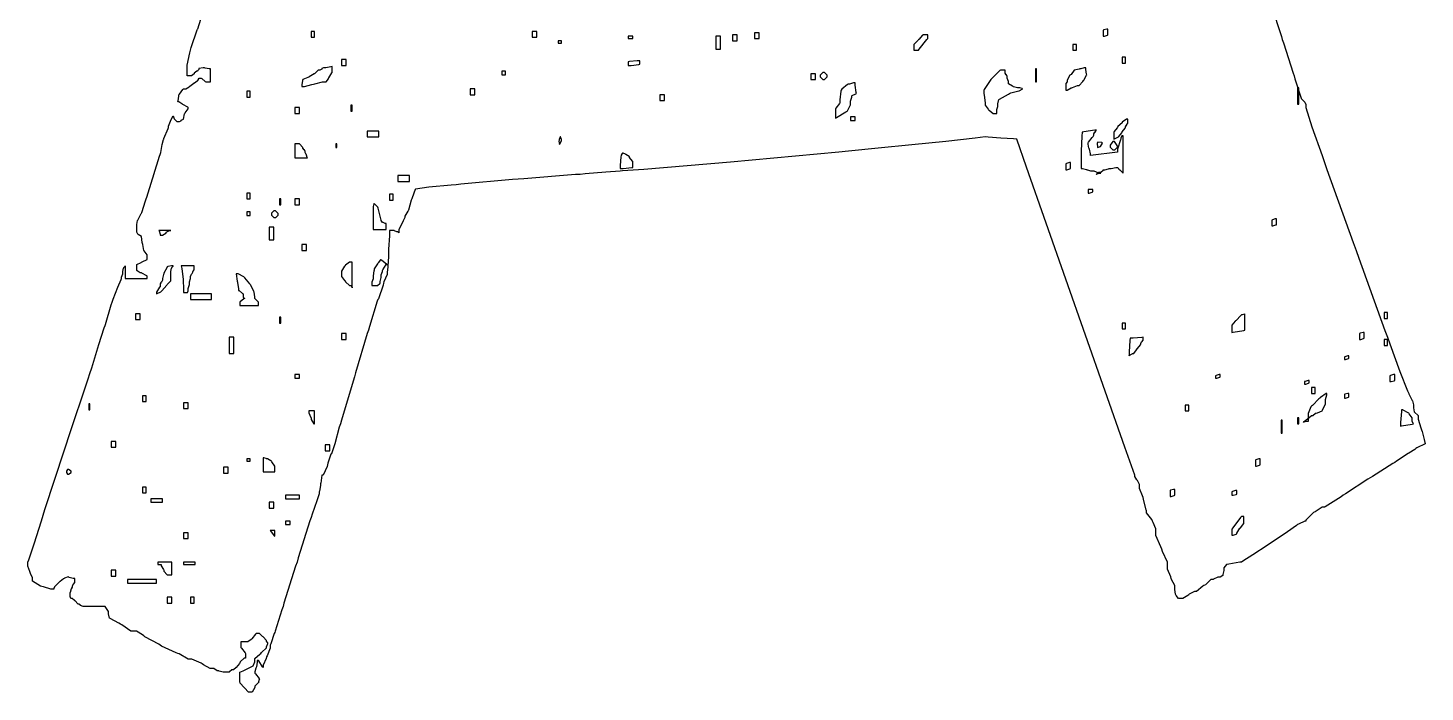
# Model space of a CAD drawing. Extents: x 44 to 313, y 66 to 291.
# Drawn here: x 45.33 to 87.45, y 183.83 to 203.83 of the extents above; entities that cross this region are included whole.
import ezdxf

# ---------------------------------------------------------------- set-up
doc = ezdxf.new("R2010")
doc.units = 0
doc.header["$MEASUREMENT"] = 0

msp = doc.modelspace()

# ---------------------------------------------------------------- linework, layer by layer
at = {"color": 40}
msp.add_lwpolyline([(82.8227, 204.487), (83.1219, 203.58), (83.1494, 203.483), (83.1839, 203.386), (83.4746, 202.476), (83.5021, 202.388), (83.5283, 202.3), (83.7046, 201.746), (83.7145, 201.719), (83.7226, 201.71), (83.8108, 201.622), (83.8207, 201.613), (83.8288, 201.604), (83.8549, 201.531), (83.8549, 201.506), (83.8634, 201.436), (84.0437, 200.855), (84.3485, 199.99), (84.4201, 199.778), (84.4903, 199.567), (85.284, 197.371), (85.3722, 197.133), (85.4604, 196.904), (86.2446, 194.725), (86.3244, 194.521), (86.3946, 194.318), (86.6951, 193.49), (86.9237, 192.909), (86.9597, 192.829), (86.9678, 192.811), (87.056, 192.635), (87.0659, 192.617), (87.074, 192.6), (87.1001, 192.48), (87.1001, 192.44), (87.1001, 192.396), (87.1266, 192.273), (87.1361, 192.264), (87.1442, 192.256), (87.2324, 192.168), (87.2423, 192.158), (87.2423, 192.053), (87.3305, 191.788), (87.3485, 191.735), (87.3647, 191.683), (87.4268, 191.444), (87.4529, 191.312), (87.4529, 191.312), (87.4529, 191.312), (87.2063, 191.188), (87.1721, 191.17), (87.1442, 191.143), (86.9597, 191.029), (86.9597, 191.029), (86.9417, 191.021), (86.589, 190.783), (86.5367, 190.747), (86.4828, 190.712), (85.8654, 190.324), (85.7952, 190.288), (85.7236, 190.244), (85.054, 189.803), (84.9835, 189.758), (84.9217, 189.714), (84.4462, 189.416), (84.4201, 189.406), (84.3485, 189.406), (84.1721, 189.283), (84.1375, 189.265), (84.0934, 189.239), (83.8634, 189.01), (83.8549, 188.983), (83.8274, 188.975), (83.6344, 188.886), (83.6083, 188.877), (83.5723, 188.85), (83.3078, 188.662), (82.9014, 188.385), (82.7966, 188.313), (82.6904, 188.243), (82.2621, 187.965), (81.9587, 187.775), (81.9146, 187.748), (81.8706, 187.74), (81.5358, 187.687), (81.4917, 187.678), (81.4641, 187.678), (81.3855, 187.573), (81.3855, 187.537), (81.3855, 187.493), (81.3594, 187.371), (81.3513, 187.361), (81.3513, 187.343), (81.2712, 187.289), (81.2451, 187.289), (81.201, 187.289), (81.0768, 187.229), (81.0687, 187.219), (80.9971, 187.219), (80.8302, 187.06), (80.7861, 187.042), (80.7501, 187.026), (80.5642, 186.866), (80.5035, 186.866), (80.5035, 186.866), (80.3437, 186.778), (80.3271, 186.76), (80.2996, 186.744), (80.1508, 186.655), (80.1508, 186.655), (80.1232, 186.655), (80.064, 186.655), (80.0446, 186.655), (80.0185, 186.655), (79.9483, 186.744), (79.9402, 186.76), (79.9303, 186.778), (79.9042, 186.924), (79.9042, 186.972), (79.9042, 187.044), (79.8065, 187.22), (79.798, 187.255), (79.7885, 187.299), (79.6918, 187.53), (79.6918, 187.608), (79.6918, 187.74), (79.5419, 188.067), (79.5154, 188.137), (79.4893, 188.208), (79.339, 188.552), (79.339, 188.666), (79.339, 188.746), (79.2508, 188.939), (79.2346, 188.983), (79.2166, 189.027), (79.0582, 189.234), (79.0582, 189.301), (79.0483, 189.311), (78.9686, 189.644), (78.952, 189.688), (78.934, 189.742), (78.8458, 189.967), (78.8458, 190.041), (78.8458, 190.085), (78.7837, 190.209), (78.7756, 190.217), (78.7658, 190.227), (78.7054, 190.326), (78.7054, 190.36), (78.4049, 191.207), (75.4324, 199.638), (75.1417, 200.484), (75.044, 200.493), (74.6647, 200.52), (74.2858, 200.546), (74.1895, 200.554), (73.8932, 200.52), (73.0042, 200.418), (71.9847, 200.312), (70.9648, 200.212), (70.0747, 200.126), (69.7798, 200.095), (69.1265, 200.035), (66.5152, 199.788), (63.905, 199.576), (63.2534, 199.532), (63.1913, 199.523), (62.7503, 199.492), (62.1316, 199.444), (61.9827, 199.426), (61.8409, 199.417), (60.2795, 199.293), (60.1126, 199.283), (59.9447, 199.267), (58.3847, 199.125), (58.2443, 199.107), (58.094, 199.099), (57.4132, 199.038), (57.0177, 198.976), (57.0096, 198.967), (57.0096, 198.967), (56.92, 198.72), (56.9034, 198.684), (56.8854, 198.65), (56.8053, 198.349), (56.7972, 198.331), (56.7877, 198.315), (56.6995, 198.165), (56.691, 198.155), (56.691, 198.129), (56.6568, 198.049), (56.6568, 198.049), (56.6469, 198.023), (56.5146, 197.753), (56.5146, 197.662), (56.5146, 197.662), (56.4804, 197.696), (56.4804, 197.696), (56.4526, 197.696), (56.3824, 197.724), (56.3742, 197.732), (56.3742, 197.732), (56.3383, 197.732), (56.3383, 197.732), (56.3107, 197.732), (56.2515, 197.732), (56.2321, 197.732), (56.2321, 197.574), (56.206, 197.177), (56.1979, 197.097), (56.1979, 196.948), (56.1703, 196.515), (56.1619, 196.497), (56.1619, 196.409), (56.0641, 196.189), (56.0557, 196.144), (56.0462, 196.092), (55.8973, 195.677), (55.8793, 195.651), (55.8617, 195.607), (55.6246, 194.84), (55.5985, 194.733), (55.5625, 194.629), (55.2083, 193.446), (55.1737, 193.322), (55.1381, 193.199), (54.7853, 192.017), (54.7508, 191.911), (54.7151, 191.806), (54.5828, 191.308), (54.4862, 191.003), (54.4682, 190.993), (54.4682, 190.993), (54.3719, 190.73), (54.3638, 190.676), (54.3539, 190.624), (54.2286, 190.36), (54.1874, 190.36), (54.1874, 190.36), (54.1595, 190.129), (54.1514, 190.111), (54.1514, 190.051), (54.1239, 189.883), (54.1154, 189.865), (54.1154, 189.799), (54.0452, 189.596), (53.9034, 189.195), (53.8688, 189.089), (53.8332, 188.993), (53.4804, 187.872), (53.4458, 187.748), (53.4017, 187.626), (53.049, 186.513), (53.0229, 186.407), (52.9869, 186.311), (52.7844, 185.667), (52.7763, 185.631), (52.7583, 185.597), (52.6507, 185.28), (52.6341, 185.244), (52.6341, 185.156), (52.5459, 184.927), (52.5279, 184.892), (52.5103, 184.847), (52.4235, 184.642), (52.4235, 184.573), (52.4055, 184.591), (52.2979, 184.769), (52.2813, 184.785), (52.2813, 184.785), (52.2471, 184.785), (52.2471, 184.785), (52.2471, 184.733), (52.2192, 184.591), (52.2111, 184.573), (52.2016, 184.556), (52.1751, 184.437), (52.1751, 184.397), (52.1931, 184.38), (52.2993, 184.238), (52.3173, 184.22), (52.3074, 184.212), (52.2813, 184.139), (52.2813, 184.114), (52.2718, 184.106), (52.1836, 184.019), (52.1751, 184.01), (52.1751, 183.965), (52.0968, 183.833), (52.0707, 183.833), (51.9825, 183.833), (51.7342, 184.098), (51.7179, 184.15), (51.7179, 184.222), (51.7179, 184.38), (51.7179, 184.433), (51.8199, 184.472), (52.1173, 184.623), (52.1751, 184.745), (52.1751, 184.785), (52.1751, 184.785), (52.1751, 184.839), (52.3254, 184.97), (52.3515, 184.996), (52.378, 185.024), (52.5279, 185.163), (52.5279, 185.208), (52.5364, 185.218), (52.5639, 185.291), (52.5639, 185.315), (52.5544, 185.324), (52.5279, 185.37), (52.5279, 185.385), (52.5184, 185.394), (52.4316, 185.482), (52.4235, 185.491), (52.4055, 185.509), (52.3117, 185.597), (52.2813, 185.597), (52.2813, 185.597), (52.2471, 185.597), (52.2471, 185.597), (52.2471, 185.597), (52.2111, 185.597), (52.2111, 185.597), (52.1931, 185.579), (52.0869, 185.438), (52.0707, 185.421), (52.0608, 185.412), (51.9617, 185.349), (51.9285, 185.349), (51.8844, 185.349), (51.7853, 185.349), (51.7521, 185.349), (51.7521, 185.333), (51.7521, 185.292), (51.7521, 185.279), (51.7521, 185.252), (51.7521, 185.193), (51.7521, 185.172), (51.7687, 185.156), (51.8763, 185.014), (51.8943, 184.996), (51.8943, 184.98), (51.8943, 184.94), (51.8943, 184.926), (51.8943, 184.909), (51.8943, 184.869), (51.8943, 184.856), (51.8502, 184.856), (51.7342, 184.741), (51.7179, 184.715), (51.7081, 184.689), (51.6117, 184.573), (51.6117, 184.573), (51.6117, 184.573), (51.5317, 184.503), (51.5056, 184.503), (51.478, 184.503), (51.4078, 184.442), (51.3994, 184.433), (51.3719, 184.433), (51.3126, 184.433), (51.2932, 184.433), (51.2932, 184.433), (51.259, 184.433), (51.259, 184.433), (51.2149, 184.433), (51.0992, 184.459), (51.0826, 184.467), (51.0385, 184.467), (50.9393, 184.539), (50.9062, 184.539), (50.8261, 184.539), (50.6222, 184.653), (50.5876, 184.679), (50.552, 184.707), (50.2708, 184.82), (50.2708, 184.82), (50.1646, 184.82), (49.8919, 184.98), (49.8479, 184.996), (49.8038, 185.014), (49.3628, 185.218), (49.3187, 185.244), (49.2746, 185.27), (48.8583, 185.499), (48.8237, 185.525), (48.7881, 185.553), (48.6033, 185.667), (48.5429, 185.667), (48.4367, 185.667), (48.1623, 185.852), (48.1182, 185.878), (48.0741, 185.906), (47.8095, 186.046), (47.8014, 186.054), (47.7919, 186.054), (47.7654, 186.187), (47.7654, 186.231), (47.7559, 186.259), (47.661, 186.407), (47.661, 186.407), (47.5368, 186.407), (47.2585, 186.407), (47.166, 186.407), (47.1304, 186.407), (47.0517, 186.407), (47.0256, 186.407), (46.9981, 186.407), (46.9194, 186.435), (46.9194, 186.443), (46.9194, 186.453), (46.8658, 186.479), (46.8492, 186.479), (46.8394, 186.489), (46.7512, 186.575), (46.7431, 186.583), (46.7335, 186.593), (46.6605, 186.655), (46.6369, 186.655), (46.6273, 186.655), (46.6027, 186.709), (46.6027, 186.726), (46.6027, 186.753), (46.6027, 186.812), (46.6027, 186.832), (46.6108, 186.841), (46.6369, 186.913), (46.6369, 186.936), (46.6453, 186.946), (46.6729, 186.993), (46.6729, 187.008), (46.6729, 187.026), (46.6975, 187.078), (46.7071, 187.078), (46.7071, 187.078), (46.7431, 187.132), (46.7431, 187.149), (46.7431, 187.176), (46.7431, 187.235), (46.7431, 187.255), (46.699, 187.255), (46.5748, 187.281), (46.5667, 187.289), (46.5487, 187.299), (46.4344, 187.264), (46.4263, 187.255), (46.4083, 187.246), (46.3007, 187.158), (46.2841, 187.149), (46.2746, 187.14), (46.2139, 187.078), (46.2139, 187.078), (46.2139, 187.078), (46.1518, 187.018), (46.1437, 187.008), (46.1338, 187), (46.1077, 186.953), (46.1077, 186.936), (46.0195, 186.936), (45.799, 187), (45.7549, 187.008), (45.7108, 187.026), (45.4723, 187.171), (45.4723, 187.219), (45.4723, 187.273), (45.4106, 187.405), (45.4021, 187.431), (45.3926, 187.459), (45.3319, 187.624), (45.3319, 187.678), (45.3319, 187.696), (45.3319, 187.736), (45.3319, 187.748), (45.3581, 187.81), (45.5207, 188.295), (45.7369, 188.993), (45.7909, 189.159), (45.8431, 189.327), (46.4344, 191.127), (46.4965, 191.312), (46.5571, 191.498), (47.148, 193.262), (47.202, 193.428), (47.2542, 193.596), (47.4708, 194.298), (47.6331, 194.804), (47.661, 194.874), (47.6691, 194.902), (47.8441, 195.491), (47.8716, 195.579), (47.8977, 195.667), (48.0385, 196.026), (48.1446, 196.259), (48.1542, 196.285), (48.1542, 196.329), (48.1902, 196.428), (48.1902, 196.461), (48.1902, 196.497), (48.2148, 196.595), (48.2244, 196.603), (48.2244, 196.621), (48.2604, 196.661), (48.2604, 196.674), (48.2604, 196.577), (48.2604, 196.358), (48.2604, 196.285), (48.4188, 196.285), (48.7758, 196.285), (48.8957, 196.285), (48.8957, 196.285), (48.9299, 196.285), (48.9299, 196.285), (48.9299, 196.303), (48.9299, 196.344), (48.9299, 196.357), (48.9119, 196.366), (48.7701, 196.453), (48.7535, 196.461), (48.7179, 196.461), (48.6212, 196.515), (48.6131, 196.533), (48.6131, 196.559), (48.6131, 196.619), (48.6131, 196.638), (48.6131, 196.656), (48.6131, 196.697), (48.6131, 196.71), (48.6131, 196.71), (48.744, 196.771), (48.7535, 196.78), (48.7796, 196.789), (48.9299, 196.862), (48.9299, 196.886), (48.9299, 196.904), (48.9299, 196.944), (48.9299, 196.956), (48.9299, 197), (48.8322, 197.124), (48.8237, 197.133), (48.8237, 197.133), (48.7976, 197.317), (48.7895, 197.343), (48.7796, 197.371), (48.7535, 197.556), (48.7535, 197.556), (48.7535, 197.556), (48.6558, 197.618), (48.6473, 197.626), (48.6473, 197.626), (48.6131, 197.68), (48.6131, 197.696), (48.6131, 197.714), (48.6131, 197.755), (48.6131, 197.768), (48.6131, 197.794), (48.6131, 197.853), (48.6131, 197.872), (48.6131, 197.916), (48.6378, 198.033), (48.6473, 198.049), (48.6558, 198.067), (48.744, 198.245), (48.7535, 198.261), (48.762, 198.279), (48.8777, 198.632), (48.8957, 198.684), (48.9119, 198.738), (49.0883, 199.293), (49.1063, 199.355), (49.1229, 199.417), (49.3007, 199.973), (49.3187, 200.025), (49.3353, 200.079), (49.3832, 200.321), (49.415, 200.475), (49.4249, 200.484), (49.433, 200.502), (49.5558, 200.802), (49.5653, 200.837), (49.5734, 200.881), (49.6478, 201.079), (49.7057, 201.19), (49.7057, 201.19), (49.7057, 201.19), (49.736, 201.101), (49.8189, 201.013), (49.8479, 201.013), (49.8479, 201.013), (49.8821, 201.013), (49.8821, 201.013), (49.9001, 201.013), (49.954, 201.039), (49.954, 201.047), (49.954, 201.057), (50.0242, 201.083), (50.0242, 201.083), (50.0242, 201.083), (50.0489, 201.252), (50.0585, 201.26), (50.0765, 201.278), (50.1646, 201.398), (50.1646, 201.436), (50.1551, 201.446), (49.9967, 201.534), (49.9883, 201.542), (49.9703, 201.552), (49.8782, 201.613), (49.8479, 201.613), (49.856, 201.64), (49.8821, 201.779), (49.8821, 201.825), (49.9001, 201.843), (50.0063, 201.983), (50.0242, 202.001), (50.0242, 202.001), (50.0585, 202.001), (50.0585, 202.001), (50.093, 202.001), (50.1908, 202.063), (50.2006, 202.071), (50.2087, 202.081), (50.3315, 202.169), (50.341, 202.178), (50.3495, 202.187), (50.4377, 202.239), (50.4472, 202.248), (50.4553, 202.248), (50.4832, 202.301), (50.4832, 202.318), (50.4832, 202.318), (50.5174, 202.318), (50.5174, 202.318), (50.5534, 202.318), (50.57, 202.31), (50.6758, 202.222), (50.6938, 202.212), (50.7284, 202.212), (50.8081, 202.212), (50.836, 202.212), (50.836, 202.31), (50.836, 202.529), (50.836, 202.601), (50.7919, 202.601), (50.6758, 202.627), (50.6596, 202.635), (50.6155, 202.635), (50.4832, 202.61), (50.4832, 202.601), (50.4832, 202.584), (50.4472, 202.544), (50.4472, 202.53), (50.4197, 202.53), (50.341, 202.476), (50.341, 202.458), (50.341, 202.458), (50.2613, 202.388), (50.2348, 202.388), (50.2087, 202.388), (50.1495, 202.388), (50.1304, 202.388), (50.1304, 202.432), (50.1304, 202.531), (50.1304, 202.565), (50.1304, 202.715), (50.2172, 203.086), (50.2348, 203.164), (50.2528, 203.244), (50.4292, 203.783), (50.4472, 203.799), (50.4553, 203.809), (50.5435, 204.1)], dxfattribs=at)
for points in [[(53.8688, 203.553), (53.8949, 203.553), (53.9542, 203.553), (53.975, 203.553), (53.975, 203.597), (53.975, 203.696), (53.975, 203.729), (53.9475, 203.729), (53.8882, 203.729), (53.8688, 203.729), (53.8688, 203.685), (53.8688, 203.586), (53.8688, 203.553)], [(60.5374, 203.553), (60.5716, 203.553), (60.6503, 203.553), (60.6778, 203.553), (60.6778, 203.597), (60.6778, 203.696), (60.6778, 203.729), (60.6418, 203.729), (60.5635, 203.729), (60.5374, 203.729), (60.5374, 203.685), (60.5374, 203.586), (60.5374, 203.553)], [(61.3131, 203.376), (61.3392, 203.376), (61.3985, 203.376), (61.4193, 203.376), (61.4193, 203.394), (61.4193, 203.434), (61.4193, 203.447), (61.3914, 203.447), (61.3322, 203.447), (61.3131, 203.447), (61.3131, 203.43), (61.3131, 203.39), (61.3131, 203.376)], [(63.4298, 203.517), (63.464, 203.517), (63.5427, 203.517), (63.5702, 203.517), (63.5702, 203.535), (63.5702, 203.576), (63.5702, 203.589), (63.5346, 203.589), (63.4559, 203.589), (63.4298, 203.589), (63.4298, 203.571), (63.4298, 203.531), (63.4298, 203.517)], [(66.0756, 203.2), (66.1098, 203.2), (66.1885, 203.2), (66.216, 203.2), (66.216, 203.298), (66.216, 203.517), (66.216, 203.589), (66.1804, 203.589), (66.1017, 203.589), (66.0756, 203.589), (66.0756, 203.492), (66.0756, 203.273), (66.0756, 203.2)], [(66.5688, 203.447), (66.6034, 203.447), (66.6831, 203.447), (66.711, 203.447), (66.711, 203.491), (66.711, 203.59), (66.711, 203.623), (66.675, 203.623), (66.5949, 203.623), (66.5688, 203.623), (66.5688, 203.579), (66.5688, 203.48), (66.5688, 203.447)], [(67.2402, 203.517), (67.2744, 203.517), (67.353, 203.517), (67.3806, 203.517), (67.3806, 203.561), (67.3806, 203.66), (67.3806, 203.693), (67.3446, 203.693), (67.2663, 203.693), (67.2402, 203.693), (67.2402, 203.649), (67.2402, 203.55), (67.2402, 203.517)], [(72.3194, 203.623), (72.3015, 203.615), (72.1872, 203.492), (72.179, 203.483), (72.1692, 203.466), (72.0535, 203.35), (72.0369, 203.34), (72.0369, 203.296), (72.0369, 203.197), (72.0369, 203.164), (72.0714, 203.164), (72.1512, 203.164), (72.179, 203.164), (72.2051, 203.2), (72.4337, 203.483), (72.4598, 203.517), (72.4598, 203.545), (72.4598, 203.604), (72.4598, 203.623), (72.4242, 203.623), (72.3456, 203.623), (72.3194, 203.623)], [(77.7515, 203.589), (77.7861, 203.589), (77.8757, 203.615), (77.8937, 203.623), (77.8937, 203.667), (77.8937, 203.766), (77.8937, 203.799), (77.8577, 203.799), (77.7695, 203.775), (77.7515, 203.765), (77.7515, 203.721), (77.7515, 203.622), (77.7515, 203.589)], [(76.8354, 203.164), (76.8615, 203.164), (76.9207, 203.164), (76.9415, 203.164), (76.9415, 203.208), (76.9415, 203.308), (76.9415, 203.34), (76.9137, 203.34), (76.8544, 203.34), (76.8354, 203.34), (76.8354, 203.296), (76.8354, 203.197), (76.8354, 203.164)], [(54.2576, 202.635), (54.2396, 202.635), (54.1874, 202.61), (54.1874, 202.601), (54.1874, 202.592), (54.1334, 202.565), (54.1154, 202.565), (54.1154, 202.565), (54.0812, 202.565), (54.0812, 202.565), (54.0713, 202.557), (53.9831, 202.468), (53.975, 202.458), (53.9655, 202.45), (53.8152, 202.364), (53.7986, 202.354), (53.7711, 202.346), (53.6222, 202.282), (53.6222, 202.282), (53.6127, 202.256), (53.5862, 202.118), (53.5862, 202.071), (53.6744, 202.071), (53.8949, 202.134), (53.939, 202.142), (53.9831, 202.151), (54.2149, 202.212), (54.2918, 202.212), (54.3183, 202.212), (54.3885, 202.301), (54.398, 202.318), (54.4064, 202.336), (54.4946, 202.486), (54.5042, 202.494), (54.5042, 202.539), (54.5042, 202.638), (54.5042, 202.671), (54.4682, 202.663), (54.3098, 202.635), (54.2576, 202.635)], [(54.7867, 202.707), (54.821, 202.707), (54.8996, 202.707), (54.9271, 202.707), (54.9271, 202.751), (54.9271, 202.85), (54.9271, 202.883), (54.8915, 202.883), (54.8128, 202.883), (54.7867, 202.883), (54.7867, 202.839), (54.7867, 202.74), (54.7867, 202.707)], [(63.4298, 202.707), (63.518, 202.707), (63.7466, 202.733), (63.7826, 202.741), (63.7826, 202.769), (63.7826, 202.828), (63.7826, 202.847), (63.6944, 202.847), (63.464, 202.821), (63.4298, 202.811), (63.4298, 202.785), (63.4298, 202.727), (63.4298, 202.707)], [(77.2223, 202.635), (77.1783, 202.635), (77.0791, 202.601), (77.046, 202.601), (77.0199, 202.592), (76.8696, 202.565), (76.8696, 202.565), (76.8696, 202.565), (76.7814, 202.434), (76.7652, 202.424), (76.7472, 202.408), (76.659, 202.262), (76.659, 202.212), (76.659, 202.212), (76.623, 202.16), (76.623, 202.142), (76.623, 202.098), (76.623, 201.998), (76.623, 201.965), (76.6671, 201.965), (76.7814, 202.027), (76.7994, 202.035), (76.8255, 202.045), (76.9758, 202.106), (76.9758, 202.106), (77.0199, 202.106), (77.1342, 202.222), (77.1521, 202.248), (77.1606, 202.266), (77.2488, 202.416), (77.2583, 202.424), (77.2488, 202.442), (77.2223, 202.587), (77.2223, 202.635)], [(78.3167, 202.777), (78.3428, 202.777), (78.402, 202.777), (78.4229, 202.777), (78.4229, 202.821), (78.4229, 202.92), (78.4229, 202.953), (78.3953, 202.953), (78.3361, 202.953), (78.3167, 202.953), (78.3167, 202.909), (78.3167, 202.81), (78.3167, 202.777)], [(59.6194, 202.424), (59.6456, 202.424), (59.7048, 202.424), (59.7256, 202.424), (59.7256, 202.452), (59.7256, 202.511), (59.7256, 202.53), (59.6981, 202.53), (59.6388, 202.53), (59.6194, 202.53), (59.6194, 202.504), (59.6194, 202.445), (59.6194, 202.424)], [(68.9321, 202.282), (68.9666, 202.282), (69.0467, 202.282), (69.0742, 202.282), (69.0742, 202.326), (69.0742, 202.426), (69.0742, 202.458), (69.0383, 202.458), (68.9585, 202.458), (68.9321, 202.458), (68.9321, 202.414), (68.9321, 202.315), (68.9321, 202.282)], [(69.3208, 202.494), (69.2933, 202.494), (69.2146, 202.416), (69.2146, 202.388), (69.2146, 202.362), (69.2933, 202.282), (69.3208, 202.282), (69.3469, 202.282), (69.427, 202.362), (69.427, 202.388), (69.427, 202.416), (69.3469, 202.494), (69.3208, 202.494)], [(74.1895, 201.506), (74.1895, 201.506), (74.2777, 201.384), (74.2957, 201.366), (74.3119, 201.357), (74.4319, 201.26), (74.4721, 201.26), (74.4721, 201.26), (74.5063, 201.26), (74.5063, 201.26), (74.5063, 201.26), (74.5423, 201.26), (74.5423, 201.26), (74.5423, 201.278), (74.5423, 201.318), (74.5423, 201.33), (74.5423, 201.374), (74.5765, 201.473), (74.5765, 201.506), (74.5765, 201.55), (74.603, 201.675), (74.6125, 201.683), (74.6206, 201.693), (74.8937, 201.843), (74.9293, 201.859), (74.9639, 201.877), (75.2023, 201.939), (75.2119, 201.929), (75.2203, 201.939), (75.3085, 201.993), (75.3181, 202.001), (75.3085, 202.011), (75.2355, 202.035), (75.2119, 202.035), (75.1678, 202.035), (75.044, 202.063), (75.0355, 202.071), (75.0175, 202.081), (74.8951, 202.154), (74.8951, 202.178), (74.8951, 202.222), (74.8591, 202.321), (74.8591, 202.354), (74.8591, 202.372), (74.833, 202.424), (74.8249, 202.424), (74.8249, 202.424), (74.7889, 202.478), (74.7889, 202.494), (74.7889, 202.512), (74.7889, 202.552), (74.7889, 202.565), (74.7614, 202.565), (74.7021, 202.565), (74.6827, 202.565), (74.6827, 202.565), (74.6485, 202.565), (74.6485, 202.565), (74.6305, 202.557), (74.4001, 202.318), (74.3659, 202.282), (74.3384, 202.248), (74.162, 201.983), (74.1535, 201.965), (74.1535, 201.939), (74.1535, 201.88), (74.1535, 201.859), (74.162, 201.807), (74.1895, 201.582), (74.1895, 201.506)], [(75.7068, 202.212), (75.7068, 202.212), (75.741, 202.212), (75.741, 202.212), (75.741, 202.31), (75.741, 202.529), (75.741, 202.601), (75.741, 202.601), (75.7068, 202.601), (75.7068, 202.601), (75.7068, 202.504), (75.7068, 202.285), (75.7068, 202.212)], [(51.9285, 201.753), (51.9546, 201.753), (52.0139, 201.753), (52.0347, 201.753), (52.0347, 201.797), (52.0347, 201.896), (52.0347, 201.929), (52.0072, 201.929), (51.9479, 201.929), (51.9285, 201.929), (51.9285, 201.885), (51.9285, 201.786), (51.9285, 201.753)], [(58.6673, 201.825), (58.7015, 201.825), (58.7802, 201.825), (58.8077, 201.825), (58.8077, 201.869), (58.8077, 201.968), (58.8077, 202.001), (58.7721, 202.001), (58.6934, 202.001), (58.6673, 202.001), (58.6673, 201.957), (58.6673, 201.858), (58.6673, 201.825)], [(64.3819, 201.648), (64.4165, 201.648), (64.4948, 201.648), (64.5223, 201.648), (64.5223, 201.693), (64.5223, 201.792), (64.5223, 201.825), (64.4867, 201.825), (64.4081, 201.825), (64.3819, 201.825), (64.3819, 201.781), (64.3819, 201.681), (64.3819, 201.648)], [(70.273, 202.178), (70.2194, 202.178), (70.1008, 202.142), (70.0624, 202.142), (70.0444, 202.134), (69.8666, 201.993), (69.85, 201.965), (69.8405, 201.931), (69.814, 201.666), (69.814, 201.577), (69.7964, 201.56), (69.6902, 201.418), (69.6736, 201.4), (69.6736, 201.33), (69.6736, 201.173), (69.6736, 201.119), (69.7082, 201.137), (69.9904, 201.304), (70.0264, 201.33), (70.043, 201.34), (70.1326, 201.517), (70.1326, 201.577), (70.1326, 201.631), (70.1668, 201.75), (70.1668, 201.789), (70.1848, 201.798), (70.291, 201.851), (70.309, 201.859), (70.2991, 201.895), (70.273, 202.107), (70.273, 202.178)], [(83.6083, 201.542), (83.6083, 201.542), (83.6443, 201.542), (83.6443, 201.542), (83.6443, 201.666), (83.6443, 201.943), (83.6443, 202.035), (83.6443, 202.035), (83.6083, 202.035), (83.6083, 202.035), (83.6083, 201.913), (83.6083, 201.636), (83.6083, 201.542)], [(53.3756, 201.26), (53.4098, 201.26), (53.4885, 201.26), (53.516, 201.26), (53.516, 201.304), (53.516, 201.403), (53.516, 201.436), (53.4804, 201.436), (53.4017, 201.436), (53.3756, 201.436), (53.3756, 201.392), (53.3756, 201.293), (53.3756, 201.26)], [(55.0693, 201.33), (55.0693, 201.33), (55.1035, 201.33), (55.1035, 201.33), (55.1035, 201.374), (55.1035, 201.473), (55.1035, 201.506), (55.1035, 201.506), (55.0693, 201.506), (55.0693, 201.506), (55.0693, 201.462), (55.0693, 201.363), (55.0693, 201.33)], [(70.1326, 201.047), (70.1668, 201.047), (70.2455, 201.047), (70.273, 201.047), (70.273, 201.075), (70.273, 201.134), (70.273, 201.154), (70.2374, 201.154), (70.1587, 201.154), (70.1326, 201.154), (70.1326, 201.127), (70.1326, 201.068), (70.1326, 201.047)], [(78.3167, 200.977), (78.3167, 200.977), (78.1925, 200.864), (78.1763, 200.837), (78.1664, 200.828), (78.0782, 200.713), (78.0701, 200.695), (78.0701, 200.642), (78.0701, 200.524), (78.0701, 200.484), (78.0867, 200.493), (78.1925, 200.546), (78.2105, 200.554), (78.219, 200.564), (78.3071, 200.678), (78.3167, 200.695), (78.3248, 200.704), (78.413, 200.82), (78.4229, 200.837), (78.4229, 200.855), (78.4475, 200.907), (78.4571, 200.907), (78.4571, 200.925), (78.4931, 200.965), (78.4931, 200.977), (78.4931, 201.005), (78.4931, 201.064), (78.4931, 201.083), (78.449, 201.083), (78.3248, 200.995), (78.3167, 200.977)], [(55.5625, 200.554), (55.6507, 200.554), (55.8493, 200.554), (55.9153, 200.554), (55.9153, 200.598), (55.9153, 200.697), (55.9153, 200.731), (55.8271, 200.731), (55.6288, 200.731), (55.5625, 200.731), (55.5625, 200.686), (55.5625, 200.587), (55.5625, 200.554)], [(61.4193, 200.448), (61.4193, 200.475), (61.3914, 200.554), (61.3833, 200.554), (61.3738, 200.554), (61.3473, 200.475), (61.3473, 200.448), (61.3421, 200.42), (61.3558, 200.329), (61.4109, 200.418), (61.4193, 200.448)], [(77.0819, 199.602), (77.126, 199.602), (77.2488, 199.576), (77.2583, 199.566), (77.2749, 199.558), (77.3673, 199.532), (77.3987, 199.532), (77.4693, 199.532), (77.6277, 199.46), (77.6813, 199.46), (77.6457, 199.46), (77.5575, 199.435), (77.5409, 199.426), (77.549, 199.435), (77.622, 199.496), (77.6471, 199.496), (77.6732, 199.496), (77.7515, 199.549), (77.7515, 199.566), (77.7956, 199.566), (77.9103, 199.594), (77.9279, 199.602), (77.99, 199.602), (78.1293, 199.636), (78.1763, 199.636), (78.1763, 199.636), (78.2105, 199.602), (78.2105, 199.602), (78.2105, 199.594), (78.2451, 199.566), (78.2465, 199.566), (78.2546, 199.558), (78.3428, 199.47), (78.3527, 199.46), (78.3527, 199.602), (78.3527, 200.025), (78.3527, 200.449), (78.3527, 200.59), (78.3527, 200.59), (78.3167, 200.59), (78.3167, 200.59), (78.3071, 200.59), (78.2807, 200.511), (78.2807, 200.484), (78.2712, 200.467), (78.1763, 200.189), (78.1763, 200.095), (78.0962, 200.087), (77.4428, 199.999), (77.3645, 199.989), (77.3645, 200.043), (77.337, 200.185), (77.3285, 200.201), (77.319, 200.219), (77.2943, 200.339), (77.2943, 200.378), (77.3105, 200.396), (77.4167, 200.538), (77.4347, 200.554), (77.4428, 200.564), (77.4707, 200.609), (77.4707, 200.624), (77.4707, 200.642), (77.4954, 200.695), (77.5049, 200.695), (77.5049, 200.695), (77.5409, 200.749), (77.5409, 200.767), (77.4968, 200.758), (77.162, 200.704), (77.1179, 200.695), (77.1081, 200.572), (77.0862, 200.123), (77.0819, 199.733), (77.0819, 199.602)], [(53.3756, 199.919), (53.4719, 199.919), (53.6896, 199.919), (53.7626, 199.919), (53.7531, 199.929), (53.7284, 200.002), (53.7284, 200.025), (53.7185, 200.025), (53.6924, 200.079), (53.6924, 200.095), (53.6924, 200.113), (53.6663, 200.165), (53.6582, 200.165), (53.6582, 200.165), (53.6222, 200.219), (53.6222, 200.237), (53.6127, 200.247), (53.5245, 200.334), (53.516, 200.342), (53.4885, 200.342), (53.4293, 200.342), (53.4098, 200.342), (53.4098, 200.342), (53.3756, 200.342), (53.3756, 200.342), (53.3756, 200.237), (53.3756, 199.999), (53.3756, 199.919)], [(54.6104, 200.237), (54.6104, 200.237), (54.6446, 200.237), (54.6446, 200.237), (54.6446, 200.263), (54.6446, 200.323), (54.6446, 200.342), (54.6446, 200.342), (54.6104, 200.342), (54.6104, 200.342), (54.6104, 200.316), (54.6104, 200.258), (54.6104, 200.237)], [(77.7173, 200.378), (77.7074, 200.387), (77.5822, 200.393), (77.5751, 200.378), (77.5656, 200.361), (77.5727, 200.237), (77.5751, 200.237), (77.5822, 200.23), (77.6718, 200.269), (77.7254, 200.361), (77.7173, 200.378)], [(78.0701, 200.414), (78.0426, 200.414), (77.9639, 200.308), (77.9639, 200.272), (77.9639, 200.245), (78.0426, 200.165), (78.0701, 200.165), (78.0962, 200.165), (78.1763, 200.245), (78.1763, 200.272), (78.1664, 200.299), (78.0934, 200.414), (78.0701, 200.414)], [(63.1832, 199.602), (63.2795, 199.602), (63.5346, 199.628), (63.5702, 199.636), (63.5702, 199.68), (63.5702, 199.78), (63.5702, 199.813), (63.5607, 199.823), (63.4725, 199.938), (63.464, 199.955), (63.4545, 199.964), (63.3596, 200.025), (63.3596, 200.025), (63.3497, 200.035), (63.2767, 200.061), (63.2534, 200.061), (63.2435, 200.053), (63.2174, 200.006), (63.2174, 199.989), (63.2079, 199.955), (63.1832, 199.69), (63.1832, 199.602)], [(76.623, 199.566), (76.6576, 199.566), (76.7472, 199.594), (76.7652, 199.602), (76.7652, 199.646), (76.7652, 199.745), (76.7652, 199.778), (76.7292, 199.778), (76.6396, 199.752), (76.623, 199.742), (76.623, 199.698), (76.623, 199.599), (76.623, 199.566)], [(56.4804, 199.213), (56.5686, 199.213), (56.7669, 199.213), (56.8332, 199.213), (56.8332, 199.257), (56.8332, 199.356), (56.8332, 199.39), (56.745, 199.39), (56.5464, 199.39), (56.4804, 199.39), (56.4804, 199.346), (56.4804, 199.246), (56.4804, 199.213)], [(51.9285, 198.684), (51.9546, 198.684), (52.0139, 198.684), (52.0347, 198.684), (52.0347, 198.728), (52.0347, 198.827), (52.0347, 198.86), (52.0072, 198.86), (51.9479, 198.86), (51.9285, 198.86), (51.9285, 198.816), (51.9285, 198.717), (51.9285, 198.684)], [(56.2321, 198.65), (56.2585, 198.65), (56.3178, 198.65), (56.3383, 198.65), (56.3383, 198.694), (56.3383, 198.793), (56.3383, 198.826), (56.3107, 198.826), (56.2515, 198.826), (56.2321, 198.826), (56.2321, 198.782), (56.2321, 198.683), (56.2321, 198.65)], [(77.2943, 198.86), (77.3285, 198.86), (77.4167, 198.888), (77.4347, 198.896), (77.4347, 198.914), (77.4347, 198.954), (77.4347, 198.967), (77.3987, 198.967), (77.3204, 198.967), (77.2943, 198.967), (77.2943, 198.941), (77.2943, 198.881), (77.2943, 198.86)], [(52.9167, 198.508), (52.9167, 198.508), (52.9527, 198.508), (52.9527, 198.508), (52.9527, 198.552), (52.9527, 198.651), (52.9527, 198.684), (52.9527, 198.684), (52.9167, 198.684), (52.9167, 198.684), (52.9167, 198.64), (52.9167, 198.541), (52.9167, 198.508)], [(53.3756, 198.508), (53.4098, 198.508), (53.4885, 198.508), (53.516, 198.508), (53.516, 198.552), (53.516, 198.651), (53.516, 198.684), (53.4804, 198.684), (53.4017, 198.684), (53.3756, 198.684), (53.3756, 198.64), (53.3756, 198.541), (53.3756, 198.508)], [(55.7389, 197.768), (55.8352, 197.768), (56.0546, 197.768), (56.1277, 197.768), (56.1277, 197.812), (56.1277, 197.911), (56.1277, 197.944), (56.0998, 197.944), (56.0405, 197.979), (56.0215, 197.979), (56.0215, 197.979), (55.9855, 198.033), (55.9855, 198.049), (55.976, 198.085), (55.8878, 198.403), (55.8793, 198.438), (55.8698, 198.447), (55.783, 198.535), (55.7749, 198.544), (55.765, 198.535), (55.7389, 198.462), (55.7389, 198.438), (55.7389, 198.271), (55.7389, 197.895), (55.7389, 197.768)], [(51.9285, 198.191), (51.9546, 198.191), (52.0139, 198.191), (52.0347, 198.191), (52.0347, 198.218), (52.0347, 198.278), (52.0347, 198.297), (52.0072, 198.297), (51.9479, 198.297), (51.9285, 198.297), (51.9285, 198.271), (51.9285, 198.211), (51.9285, 198.191)], [(52.7763, 198.331), (52.7484, 198.331), (52.6701, 198.253), (52.6701, 198.225), (52.6701, 198.199), (52.7484, 198.121), (52.7763, 198.121), (52.8024, 198.121), (52.8807, 198.199), (52.8807, 198.225), (52.8712, 198.243), (52.7995, 198.331), (52.7763, 198.331)], [(82.8326, 197.872), (82.8668, 197.872), (82.955, 197.9), (82.973, 197.908), (82.973, 197.952), (82.973, 198.052), (82.973, 198.085), (82.9374, 198.085), (82.8492, 198.059), (82.8326, 198.049), (82.8326, 198.005), (82.8326, 197.906), (82.8326, 197.872)], [(49.3187, 197.592), (49.3187, 197.592), (49.3529, 197.592), (49.3529, 197.592), (49.3875, 197.592), (49.4852, 197.653), (49.4951, 197.662), (49.5032, 197.68), (49.6023, 197.732), (49.6355, 197.732), (49.5473, 197.732), (49.349, 197.732), (49.2827, 197.732), (49.2912, 197.724), (49.3187, 197.624), (49.3187, 197.592)], [(52.5999, 197.449), (52.6341, 197.449), (52.7128, 197.449), (52.7403, 197.449), (52.7403, 197.547), (52.7403, 197.767), (52.7403, 197.838), (52.7043, 197.838), (52.626, 197.838), (52.5999, 197.838), (52.5999, 197.741), (52.5999, 197.522), (52.5999, 197.449)], [(53.5862, 197.133), (53.6208, 197.133), (53.7009, 197.133), (53.7284, 197.133), (53.7284, 197.177), (53.7284, 197.276), (53.7284, 197.309), (53.6924, 197.309), (53.6127, 197.309), (53.5862, 197.309), (53.5862, 197.265), (53.5862, 197.166), (53.5862, 197.133)], [(54.7867, 196.391), (54.7867, 196.347), (54.8749, 196.233), (54.8929, 196.215), (54.9092, 196.189), (55.0291, 196.074), (55.0693, 196.074), (55.0774, 196.066), (55.1035, 196.02), (55.1035, 196.004), (55.1035, 196.198), (55.1035, 196.635), (55.1035, 196.78), (55.1035, 196.78), (55.0693, 196.78), (55.0693, 196.78), (55.0252, 196.78), (54.901, 196.692), (54.8929, 196.674), (54.8749, 196.657), (54.7867, 196.511), (54.7867, 196.461), (54.7867, 196.445), (54.7867, 196.405), (54.7867, 196.391)], [(55.9855, 196.85), (55.958, 196.85), (55.8878, 196.762), (55.8793, 196.744), (55.8698, 196.727), (55.7749, 196.583), (55.7749, 196.533), (55.765, 196.515), (55.7389, 196.371), (55.7389, 196.321), (55.7389, 196.277), (55.7029, 196.178), (55.7029, 196.144), (55.7029, 196.128), (55.7029, 196.088), (55.7029, 196.074), (55.7375, 196.074), (55.8176, 196.074), (55.8451, 196.074), (55.8712, 196.074), (55.9414, 196.136), (55.9513, 196.144), (55.9513, 196.198), (55.9855, 196.318), (55.9855, 196.357), (55.9855, 196.401), (56.0215, 196.5), (56.0215, 196.533), (56.0296, 196.551), (56.1287, 196.71), (56.1619, 196.71), (56.1439, 196.719), (56.0021, 196.833), (55.9855, 196.85)], [(49.5293, 196.638), (49.5198, 196.612), (49.433, 196.445), (49.4249, 196.427), (49.415, 196.41), (49.3889, 196.29), (49.3889, 196.251), (49.3889, 196.234), (49.3614, 196.18), (49.3529, 196.18), (49.3529, 196.18), (49.3187, 196.126), (49.3187, 196.108), (49.3187, 196.092), (49.3187, 196.052), (49.3187, 196.038), (49.3007, 196.03), (49.2125, 195.878), (49.2125, 195.828), (49.2291, 195.837), (49.3353, 195.889), (49.3529, 195.898), (49.3709, 195.916), (49.5198, 196.092), (49.5293, 196.108), (49.5473, 196.126), (49.6355, 196.22), (49.6355, 196.251), (49.6355, 196.304), (49.6355, 196.423), (49.6355, 196.461), (49.6355, 196.497), (49.6616, 196.595), (49.6715, 196.603), (49.6715, 196.621), (49.7057, 196.661), (49.7057, 196.674), (49.6616, 196.674), (49.5473, 196.648), (49.5293, 196.638)], [(50.0242, 195.862), (50.0503, 195.862), (50.1096, 195.862), (50.1304, 195.862), (50.1385, 195.862), (50.1646, 195.916), (50.1646, 195.932), (50.1646, 195.986), (50.2006, 196.106), (50.2006, 196.144), (50.2006, 196.189), (50.2348, 196.288), (50.2348, 196.321), (50.2348, 196.348), (50.2613, 196.419), (50.2708, 196.427), (50.2789, 196.437), (50.3068, 196.482), (50.3068, 196.497), (50.3149, 196.507), (50.341, 196.552), (50.341, 196.567), (50.341, 196.595), (50.341, 196.654), (50.341, 196.674), (50.2433, 196.674), (50.0257, 196.674), (49.954, 196.674), (49.9703, 196.585), (50.0144, 196.256), (50.0242, 195.961), (50.0242, 195.862)], [(51.8583, 195.685), (51.8403, 195.677), (51.7342, 195.589), (51.7179, 195.579), (51.7179, 195.553), (51.7179, 195.495), (51.7179, 195.475), (51.8583, 195.475), (52.1751, 195.475), (52.2813, 195.475), (52.2813, 195.501), (52.2813, 195.56), (52.2813, 195.579), (52.2718, 195.589), (52.1836, 195.677), (52.1751, 195.685), (52.1751, 195.739), (52.149, 195.872), (52.1409, 195.898), (52.131, 195.925), (52.0428, 196.1), (52.0347, 196.108), (52.0167, 196.126), (51.8749, 196.304), (51.8583, 196.321), (51.8403, 196.339), (51.6682, 196.427), (51.6117, 196.427), (51.6117, 196.427), (51.6364, 196.207), (51.646, 196.18), (51.6544, 196.154), (51.6819, 195.989), (51.6819, 195.932), (51.6985, 195.924), (51.8047, 195.837), (51.8223, 195.828), (51.8223, 195.801), (51.8223, 195.742), (51.8223, 195.721), (51.8308, 195.721), (51.8583, 195.695), (51.8583, 195.685)], [(50.2348, 195.651), (50.3936, 195.651), (50.7503, 195.651), (50.8702, 195.651), (50.8702, 195.695), (50.8702, 195.794), (50.8702, 195.828), (50.7104, 195.828), (50.3534, 195.828), (50.2348, 195.828), (50.2348, 195.784), (50.2348, 195.684), (50.2348, 195.651)], [(48.5771, 195.05), (48.6117, 195.05), (48.6914, 195.05), (48.7193, 195.05), (48.7193, 195.094), (48.7193, 195.194), (48.7193, 195.227), (48.6833, 195.227), (48.6033, 195.227), (48.5771, 195.227), (48.5771, 195.182), (48.5771, 195.083), (48.5771, 195.05)], [(52.9167, 194.946), (52.9167, 194.946), (52.9527, 194.946), (52.9527, 194.946), (52.9527, 194.99), (52.9527, 195.089), (52.9527, 195.122), (52.9527, 195.122), (52.9167, 195.122), (52.9167, 195.122), (52.9167, 195.078), (52.9167, 194.979), (52.9167, 194.946)], [(81.9146, 195.192), (81.8967, 195.176), (81.7548, 195.025), (81.7383, 195.016), (81.7287, 195.007), (81.6321, 194.882), (81.6321, 194.84), (81.6321, 194.795), (81.6321, 194.696), (81.6321, 194.663), (81.6666, 194.673), (81.9848, 194.725), (82.0208, 194.733), (82.0208, 194.858), (82.0208, 195.134), (82.0208, 195.227), (82.0113, 195.218), (81.9383, 195.192), (81.9146, 195.192)], [(86.2182, 195.086), (86.2446, 195.086), (86.3039, 195.086), (86.3244, 195.086), (86.3244, 195.13), (86.3244, 195.229), (86.3244, 195.263), (86.2969, 195.263), (86.2376, 195.263), (86.2182, 195.263), (86.2182, 195.218), (86.2182, 195.119), (86.2182, 195.086)], [(54.7867, 194.451), (54.821, 194.451), (54.8996, 194.451), (54.9271, 194.451), (54.9271, 194.495), (54.9271, 194.594), (54.9271, 194.627), (54.8915, 194.627), (54.8128, 194.627), (54.7867, 194.627), (54.7867, 194.583), (54.7867, 194.484), (54.7867, 194.451)], [(78.3167, 194.769), (78.3428, 194.769), (78.402, 194.769), (78.4229, 194.769), (78.4229, 194.813), (78.4229, 194.913), (78.4229, 194.946), (78.3953, 194.946), (78.3361, 194.946), (78.3167, 194.946), (78.3167, 194.902), (78.3167, 194.802), (78.3167, 194.769)], [(85.4784, 194.451), (85.5126, 194.451), (85.6008, 194.478), (85.6188, 194.487), (85.6188, 194.531), (85.6188, 194.63), (85.6188, 194.663), (85.5832, 194.663), (85.495, 194.637), (85.4784, 194.627), (85.4784, 194.583), (85.4784, 194.484), (85.4784, 194.451)], [(51.3994, 194.028), (51.4339, 194.028), (51.5137, 194.028), (51.5415, 194.028), (51.5415, 194.152), (51.5415, 194.429), (51.5415, 194.521), (51.5056, 194.521), (51.4255, 194.521), (51.3994, 194.521), (51.3994, 194.399), (51.3994, 194.122), (51.3994, 194.028)], [(78.529, 193.958), (78.5372, 193.967), (78.6239, 194.02), (78.6335, 194.028), (78.668, 194.028), (78.7576, 194.142), (78.7756, 194.168), (78.7837, 194.178), (78.8719, 194.294), (78.8818, 194.31), (78.8818, 194.328), (78.9065, 194.381), (78.916, 194.381), (78.916, 194.381), (78.952, 194.434), (78.952, 194.451), (78.952, 194.469), (78.952, 194.509), (78.952, 194.521), (78.916, 194.513), (78.6515, 194.487), (78.5633, 194.487), (78.5537, 194.426), (78.529, 194.075), (78.529, 193.958)], [(86.2182, 194.274), (86.2446, 194.274), (86.3039, 194.274), (86.3244, 194.274), (86.3244, 194.318), (86.3244, 194.418), (86.3244, 194.451), (86.2969, 194.451), (86.2376, 194.451), (86.2182, 194.451), (86.2182, 194.407), (86.2182, 194.308), (86.2182, 194.274)], [(85.0194, 193.851), (85.054, 193.851), (85.1422, 193.879), (85.1598, 193.887), (85.1598, 193.905), (85.1598, 193.945), (85.1598, 193.958), (85.1242, 193.958), (85.036, 193.931), (85.0194, 193.922), (85.0194, 193.905), (85.0194, 193.865), (85.0194, 193.851)], [(53.3756, 193.286), (53.4098, 193.286), (53.4885, 193.286), (53.516, 193.286), (53.516, 193.314), (53.516, 193.373), (53.516, 193.392), (53.4804, 193.392), (53.4017, 193.392), (53.3756, 193.392), (53.3756, 193.366), (53.3756, 193.307), (53.3756, 193.286)], [(81.1389, 193.286), (81.1735, 193.286), (81.2617, 193.314), (81.2793, 193.322), (81.2793, 193.34), (81.2793, 193.38), (81.2793, 193.392), (81.2437, 193.392), (81.1555, 193.368), (81.1389, 193.358), (81.1389, 193.34), (81.1389, 193.3), (81.1389, 193.286)], [(86.3946, 193.182), (86.4291, 193.182), (86.5188, 193.208), (86.5367, 193.216), (86.5367, 193.26), (86.5367, 193.359), (86.5367, 193.392), (86.5008, 193.392), (86.4126, 193.368), (86.3946, 193.358), (86.3946, 193.314), (86.3946, 193.215), (86.3946, 193.182)], [(83.8207, 193.11), (83.8549, 193.11), (83.9431, 193.138), (83.9611, 193.146), (83.9611, 193.164), (83.9611, 193.204), (83.9611, 193.216), (83.9251, 193.216), (83.8369, 193.191), (83.8207, 193.182), (83.8207, 193.164), (83.8207, 193.124), (83.8207, 193.11)], [(84.0313, 192.829), (84.0574, 192.829), (84.1167, 192.829), (84.1375, 192.829), (84.1375, 192.873), (84.1375, 192.972), (84.1375, 193.005), (84.11, 193.005), (84.0507, 193.005), (84.0313, 193.005), (84.0313, 192.961), (84.0313, 192.862), (84.0313, 192.829)], [(47.166, 192.334), (47.166, 192.334), (47.202, 192.334), (47.202, 192.334), (47.202, 192.378), (47.202, 192.477), (47.202, 192.51), (47.202, 192.51), (47.166, 192.51), (47.166, 192.51), (47.166, 192.466), (47.166, 192.367), (47.166, 192.334)], [(48.7895, 192.581), (48.8156, 192.581), (48.8749, 192.581), (48.8957, 192.581), (48.8957, 192.625), (48.8957, 192.724), (48.8957, 192.757), (48.8678, 192.757), (48.8086, 192.757), (48.7895, 192.757), (48.7895, 192.713), (48.7895, 192.614), (48.7895, 192.581)], [(50.0242, 192.37), (50.0585, 192.37), (50.1371, 192.37), (50.1646, 192.37), (50.1646, 192.414), (50.1646, 192.513), (50.1646, 192.546), (50.129, 192.546), (50.0503, 192.546), (50.0242, 192.546), (50.0242, 192.502), (50.0242, 192.403), (50.0242, 192.37)], [(84.2779, 192.687), (84.2518, 192.661), (84.0574, 192.468), (84.0313, 192.44), (84.0133, 192.424), (83.9251, 192.225), (83.9251, 192.158), (83.9251, 192.114), (83.9251, 192.014), (83.9251, 191.981), (83.8895, 191.981), (83.8013, 191.957), (83.7847, 191.947), (83.8108, 191.983), (84.0218, 192.15), (84.0313, 192.158), (84.0659, 192.158), (84.1456, 192.228), (84.1735, 192.228), (84.2077, 192.238), (84.3499, 192.3), (84.3499, 192.3), (84.358, 192.318), (84.4543, 192.516), (84.4543, 192.581), (84.4543, 192.643), (84.4903, 192.784), (84.4903, 192.829), (84.4723, 192.821), (84.3044, 192.705), (84.2779, 192.687)], [(85.0194, 192.687), (85.054, 192.687), (85.1422, 192.714), (85.1598, 192.723), (85.1598, 192.75), (85.1598, 192.81), (85.1598, 192.829), (85.1242, 192.829), (85.036, 192.803), (85.0194, 192.793), (85.0194, 192.767), (85.0194, 192.708), (85.0194, 192.687)], [(53.8688, 192.088), (53.8688, 192.043), (53.9475, 191.911), (53.975, 191.911), (53.975, 192.009), (53.975, 192.228), (53.975, 192.3), (53.9309, 192.3), (53.8318, 192.3), (53.7986, 192.3), (53.7986, 192.247), (53.8593, 192.106), (53.8688, 192.088)], [(80.221, 192.3), (80.2474, 192.3), (80.3067, 192.3), (80.3271, 192.3), (80.3271, 192.344), (80.3271, 192.443), (80.3271, 192.476), (80.2996, 192.476), (80.2404, 192.476), (80.221, 192.476), (80.221, 192.432), (80.221, 192.333), (80.221, 192.3)], [(83.6083, 191.911), (83.6083, 191.911), (83.6443, 191.911), (83.6443, 191.911), (83.6443, 191.955), (83.6443, 192.054), (83.6443, 192.088), (83.6443, 192.088), (83.6083, 192.088), (83.6083, 192.088), (83.6083, 192.043), (83.6083, 191.944), (83.6083, 191.911)], [(86.7131, 191.841), (86.7473, 191.85), (87.0645, 191.903), (87.1001, 191.911), (87.0906, 191.921), (87.0659, 191.994), (87.0659, 192.017), (87.0659, 192.035), (87.0659, 192.075), (87.0659, 192.088), (87.0659, 192.088), (86.9763, 192.212), (86.9597, 192.228), (86.9417, 192.238), (86.7914, 192.326), (86.7833, 192.334), (86.7833, 192.334), (86.7473, 192.334), (86.7473, 192.334), (86.7378, 192.282), (86.7131, 191.951), (86.7131, 191.841)], [(83.1152, 191.629), (83.1152, 191.629), (83.1494, 191.629), (83.1494, 191.629), (83.1494, 191.727), (83.1494, 191.946), (83.1494, 192.017), (83.1494, 192.017), (83.1152, 192.017), (83.1152, 192.017), (83.1152, 191.921), (83.1152, 191.702), (83.1152, 191.629)], [(47.8374, 191.206), (47.8716, 191.206), (47.9503, 191.206), (47.9778, 191.206), (47.9778, 191.25), (47.9778, 191.349), (47.9778, 191.382), (47.9418, 191.382), (47.8635, 191.382), (47.8374, 191.382), (47.8374, 191.338), (47.8374, 191.239), (47.8374, 191.206)], [(54.2918, 191.099), (54.3264, 191.099), (54.4064, 191.099), (54.434, 191.099), (54.434, 191.143), (54.434, 191.243), (54.434, 191.276), (54.398, 191.276), (54.3183, 191.276), (54.2918, 191.276), (54.2918, 191.232), (54.2918, 191.133), (54.2918, 191.099)], [(51.9285, 190.783), (51.9546, 190.783), (52.0139, 190.783), (52.0347, 190.783), (52.0347, 190.801), (52.0347, 190.84), (52.0347, 190.853), (52.0072, 190.853), (51.9479, 190.853), (51.9285, 190.853), (51.9285, 190.836), (51.9285, 190.796), (51.9285, 190.783)], [(52.4235, 190.464), (52.5117, 190.464), (52.7099, 190.464), (52.7763, 190.464), (52.7763, 190.508), (52.7763, 190.608), (52.7763, 190.64), (52.7763, 190.64), (52.6867, 190.766), (52.6701, 190.783), (52.6521, 190.801), (52.5582, 190.853), (52.5279, 190.853), (52.5184, 190.862), (52.4468, 190.889), (52.4235, 190.889), (52.4235, 190.871), (52.4235, 190.831), (52.4235, 190.817), (52.4235, 190.729), (52.4235, 190.53), (52.4235, 190.464)], [(82.3376, 190.64), (82.3722, 190.64), (82.4618, 190.668), (82.4798, 190.676), (82.4798, 190.72), (82.4798, 190.82), (82.4798, 190.853), (82.4438, 190.853), (82.3556, 190.827), (82.3376, 190.817), (82.3376, 190.773), (82.3376, 190.674), (82.3376, 190.64)], [(46.5307, 190.536), (46.5212, 190.536), (46.4965, 190.482), (46.4965, 190.464), (46.4965, 190.448), (46.5212, 190.394), (46.5307, 190.394), (46.5571, 190.394), (46.6369, 190.448), (46.6369, 190.464), (46.6369, 190.482), (46.5571, 190.536), (46.5307, 190.536)], [(51.223, 190.43), (51.2576, 190.43), (51.3373, 190.43), (51.3652, 190.43), (51.3652, 190.474), (51.3652, 190.573), (51.3652, 190.606), (51.3292, 190.606), (51.2491, 190.606), (51.223, 190.606), (51.223, 190.562), (51.223, 190.463), (51.223, 190.43)], [(48.7895, 189.83), (48.8156, 189.83), (48.8749, 189.83), (48.8957, 189.83), (48.8957, 189.875), (48.8957, 189.974), (48.8957, 190.007), (48.8678, 190.007), (48.8086, 190.007), (48.7895, 190.007), (48.7895, 189.963), (48.7895, 189.863), (48.7895, 189.83)], [(49.0361, 189.548), (49.1243, 189.548), (49.3229, 189.548), (49.3889, 189.548), (49.3889, 189.575), (49.3889, 189.635), (49.3889, 189.654), (49.3007, 189.654), (49.1024, 189.654), (49.0361, 189.654), (49.0361, 189.628), (49.0361, 189.568), (49.0361, 189.548)], [(52.5999, 189.371), (52.6341, 189.371), (52.7128, 189.371), (52.7403, 189.371), (52.7403, 189.416), (52.7403, 189.515), (52.7403, 189.548), (52.7043, 189.548), (52.626, 189.548), (52.5999, 189.548), (52.5999, 189.504), (52.5999, 189.405), (52.5999, 189.371)], [(53.0931, 189.654), (53.1978, 189.654), (53.4363, 189.654), (53.516, 189.654), (53.516, 189.68), (53.516, 189.739), (53.516, 189.758), (53.4098, 189.758), (53.1717, 189.758), (53.0931, 189.758), (53.0931, 189.732), (53.0931, 189.674), (53.0931, 189.654)], [(79.7638, 189.724), (79.798, 189.724), (79.8862, 189.75), (79.9042, 189.758), (79.9042, 189.803), (79.9042, 189.902), (79.9042, 189.935), (79.8682, 189.935), (79.78, 189.91), (79.7638, 189.901), (79.7638, 189.857), (79.7638, 189.757), (79.7638, 189.724)], [(81.6321, 189.758), (81.6666, 189.758), (81.7563, 189.786), (81.7742, 189.794), (81.7742, 189.822), (81.7742, 189.881), (81.7742, 189.901), (81.7383, 189.901), (81.6501, 189.875), (81.6321, 189.865), (81.6321, 189.839), (81.6321, 189.779), (81.6321, 189.758)], [(81.9146, 189.125), (81.8871, 189.09), (81.6585, 188.78), (81.6321, 188.736), (81.6321, 188.692), (81.6321, 188.593), (81.6321, 188.56), (81.6666, 188.56), (81.7563, 188.587), (81.7742, 188.596), (81.7824, 188.613), (81.8706, 188.764), (81.8804, 188.772), (81.8885, 188.782), (81.9848, 188.907), (81.9848, 188.948), (81.9848, 188.993), (81.9848, 189.092), (81.9848, 189.125), (81.9848, 189.125), (81.9312, 189.125), (81.9146, 189.125)], [(53.0931, 188.877), (53.1276, 188.877), (53.2059, 188.877), (53.2335, 188.877), (53.2335, 188.904), (53.2335, 188.964), (53.2335, 188.983), (53.1978, 188.983), (53.1192, 188.983), (53.0931, 188.983), (53.0931, 188.957), (53.0931, 188.897), (53.0931, 188.877)], [(50.0242, 188.454), (50.0585, 188.454), (50.1371, 188.454), (50.1646, 188.454), (50.1646, 188.498), (50.1646, 188.597), (50.1646, 188.63), (50.129, 188.63), (50.0503, 188.63), (50.0242, 188.63), (50.0242, 188.586), (50.0242, 188.487), (50.0242, 188.454)], [(52.7763, 188.524), (52.7763, 188.568), (52.7763, 188.667), (52.7763, 188.7), (52.7403, 188.7), (52.6602, 188.7), (52.6341, 188.7), (52.6426, 188.684), (52.7583, 188.542), (52.7763, 188.524)], [(47.8374, 187.325), (47.8716, 187.325), (47.9503, 187.325), (47.9778, 187.325), (47.9778, 187.369), (47.9778, 187.468), (47.9778, 187.501), (47.9418, 187.501), (47.8635, 187.501), (47.8374, 187.501), (47.8374, 187.457), (47.8374, 187.358), (47.8374, 187.325)], [(49.2485, 187.678), (49.2746, 187.678), (49.3324, 187.678), (49.3529, 187.678), (49.3529, 187.634), (49.415, 187.519), (49.4249, 187.501), (49.433, 187.475), (49.5293, 187.361), (49.5293, 187.361), (49.5639, 187.361), (49.6439, 187.361), (49.6715, 187.361), (49.6715, 187.459), (49.6715, 187.676), (49.6715, 187.748), (49.5653, 187.748), (49.3268, 187.748), (49.2485, 187.748), (49.2485, 187.731), (49.2485, 187.692), (49.2485, 187.678)], [(50.0242, 187.678), (50.1124, 187.678), (50.3107, 187.678), (50.377, 187.678), (50.377, 187.696), (50.377, 187.736), (50.377, 187.748), (50.2888, 187.748), (50.0902, 187.748), (50.0242, 187.748), (50.0242, 187.731), (50.0242, 187.692), (50.0242, 187.678)], [(48.3306, 187.113), (48.551, 187.113), (49.047, 187.113), (49.2125, 187.113), (49.2125, 187.14), (49.2125, 187.2), (49.2125, 187.219), (48.992, 187.219), (48.496, 187.219), (48.3306, 187.219), (48.3306, 187.193), (48.3306, 187.133), (48.3306, 187.113)], [(49.5293, 186.513), (49.5639, 186.513), (49.6439, 186.513), (49.6715, 186.513), (49.6715, 186.557), (49.6715, 186.656), (49.6715, 186.69), (49.6355, 186.69), (49.5558, 186.69), (49.5293, 186.69), (49.5293, 186.646), (49.5293, 186.546), (49.5293, 186.513)], [(50.2348, 186.513), (50.2613, 186.513), (50.3206, 186.513), (50.341, 186.513), (50.341, 186.557), (50.341, 186.656), (50.341, 186.69), (50.3135, 186.69), (50.2543, 186.69), (50.2348, 186.69), (50.2348, 186.646), (50.2348, 186.546), (50.2348, 186.513)]]:
    msp.add_lwpolyline(points, close=True, dxfattribs=at)

doc.saveas('drawing.dxf')
